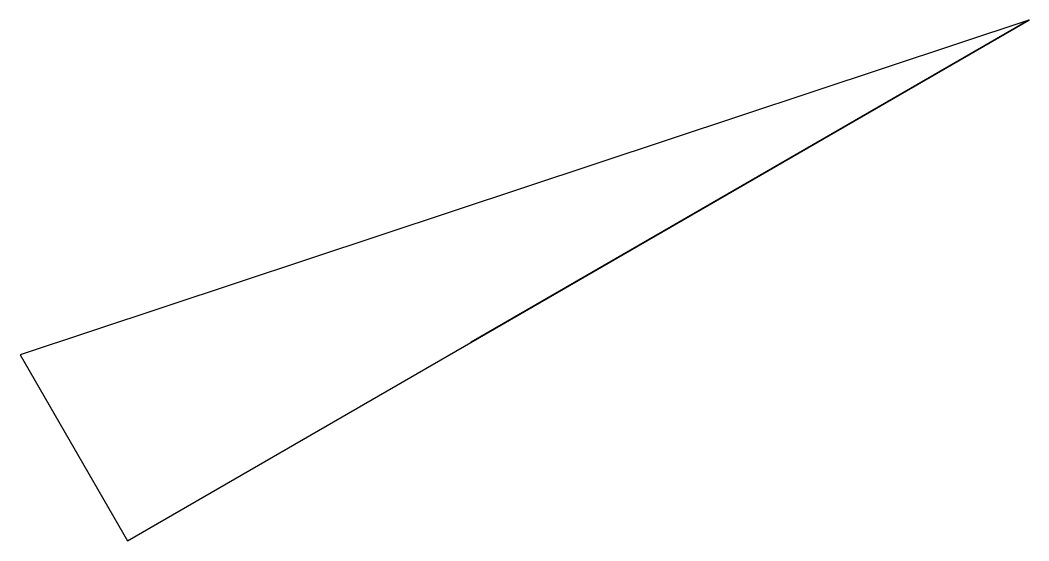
# Model space of a CAD drawing. Header units: millimetres. Extents: x -15.46 to -10.76, y -9.07 to -6.65.
import ezdxf

# ---------------------------------------------------------------- set-up
doc = ezdxf.new("R2010")
doc.units = ezdxf.units.MM
doc.layers.get('0').update_dxf_attribs({"linetype": 'CONTINUOUS'})

msp = doc.modelspace()

# ---------------------------------------------------------------- linework, layer by layer
for p, q in [((-10.7643, -6.6478, 3.4), (-13.3624, -8.1478, 3.4)), ((-10.7643, -6.6478, -0.6), (-10.7643, -6.6478, 3.4))]:
    msp.add_line(p, q)
msp.add_lwpolyline([(-14.9645, -9.0728), (-10.7643, -6.6478), (-15.4645, -8.2068)], close=True)
for p in [(-10.7643, -6.6478, -0.6), (-10.7643, -6.6478, 3.4), (-13.3624, -8.1478, 3.4)]:
    msp.add_point(p)

doc.saveas('drawing.dxf')
